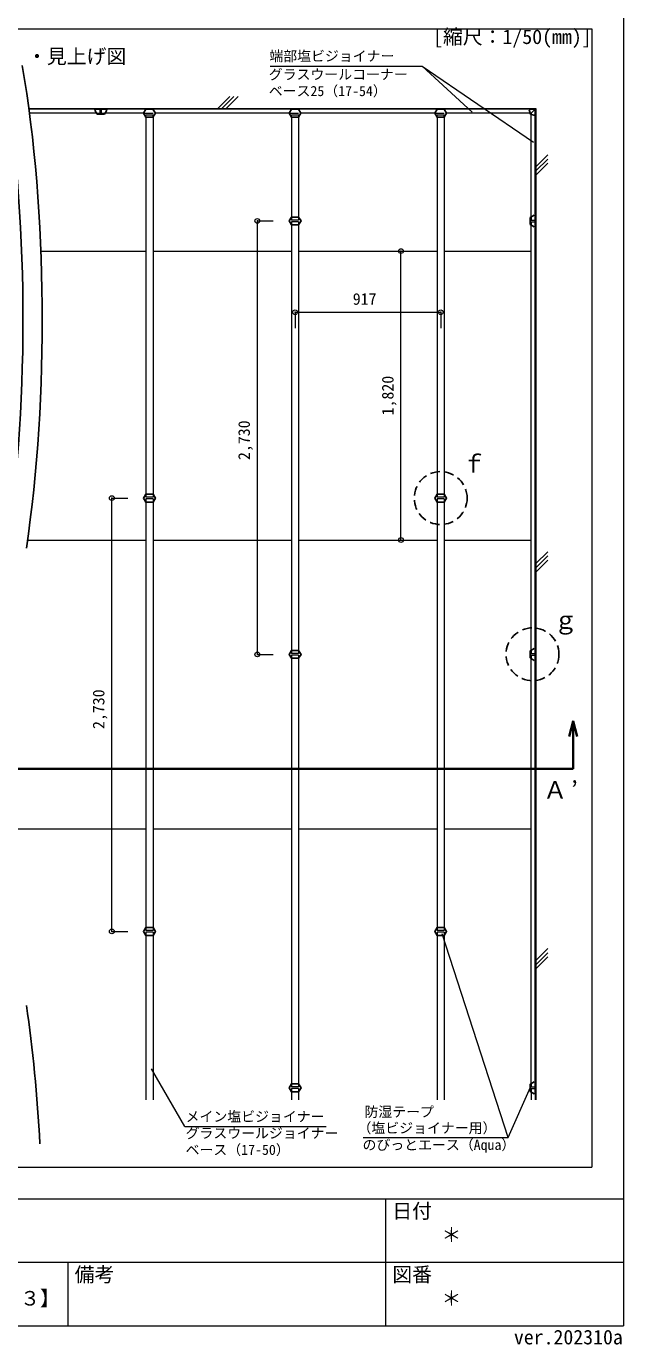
# Model space of a CAD drawing. Units: millimetres on the paper, with parts at other scales. Extents: x -195 to 195, y -135 to 132.
# Drawn here: x 119.8 to 195, y -134.9 to 31.2 of the extents above; entities that cross this region are included whole.
import ezdxf
from ezdxf.enums import TextEntityAlignment as Align

# ---------------------------------------------------------------- set-up
doc = ezdxf.new("R2010")
doc.units = ezdxf.units.MM
doc.header["$PDMODE"] = 32
doc.header["$PDSIZE"] = 0.6
doc.linetypes.add('DASHED1', pattern=[1.8, 1.2, -0.6])
doc.linetypes.add('DOUBLE_CHAIN1', pattern=[8.8, 5, -1, 0.6, -0.6, 0.6, -1])
for name, color, linetype, lineweight in [('8-2_野縁受け', 3, 'DASHED1', 18), ('8-5_寸法', 4, 'Continuous', 9), ('8-6_文字', 7, 'Continuous', 18), ('8-7_-', 6, 'Continuous', 35), ('8-9_躯体他', 4, 'Continuous', 9), ('8-C_ビス・アンカーボルト・強調図形', 2, 'DASHED1', 25), ('8-D_パネル', 4, 'DOUBLE_CHAIN1', 9), ('F-3_野縁', 3, 'Continuous', 18)]:
    doc.layers.add(name, color=color, linetype=linetype, lineweight=lineweight)
doc.layers.add('F-6_文字', color=7, linetype='Continuous')
doc.styles.add('ＭＳ ゴシック', font='')
doc.styles.get('ＭＳ ゴシック').set_extended_font_data('MS Gothic')

msp = doc.modelspace()

# ---------------------------------------------------------------- linework, layer by layer
at = {"layer": '8-2_野縁受け', "linetype": 'Continuous'}
for p, q in [((183.862, 20.771), (120.105, 20.771)), ((128.63, 20.271), (120.171, 20.271)), ((134.532, 20.271), (129.693, 20.271)), ((152.866, 20.271), (136.032, 20.271)), ((171.206, 20.271), (154.366, 20.271)), ((183.224, 20.271), (172.706, 20.271)), ((183.362, 20.271), (183.862, 20.771)), ((183.362, 7.218), (183.362, 20.118)), ((183.862, 7.355), (183.862, 20.771)), ((134.832, 19.771), (134.832, -27.718)), ((135.732, 19.771), (135.732, -27.718)), ((153.172, 19.771), (153.172, 7.193)), ((154.072, 19.771), (154.072, 7.193)), ((171.512, 19.771), (171.512, -27.718)), ((172.412, 19.771), (172.412, -27.718)), ((153.172, 6.193), (153.172, -47.407)), ((154.072, 6.193), (154.072, -47.407)), ((183.362, -47.382), (183.362, 6.155)), ((183.862, -47.245), (183.862, 6.018)), ((134.832, -28.718), (134.832, -82.318)), ((135.732, -28.718), (135.732, -82.318)), ((171.512, -28.718), (171.512, -82.318)), ((172.412, -28.716), (172.412, -82.318)), ((153.172, -48.407), (153.172, -102.237)), ((154.072, -48.407), (154.072, -102.237)), ((183.362, -101.982), (183.362, -48.445)), ((183.862, -101.845), (183.862, -48.582)), ((134.832, -83.318), (134.832, -104.029)), ((135.732, -83.318), (135.732, -104.029)), ((171.512, -83.318), (171.512, -104.029)), ((172.412, -83.318), (172.412, -104.029)), ((153.17, -103.007), (153.17, -104.029)), ((154.072, -103.007), (154.072, -104.029)), ((183.362, -103.045), (183.362, -104.029)), ((183.862, -103.182), (183.862, -104.029))]:
    msp.add_line(p, q, dxfattribs=at)
at = {"layer": '8-2_野縁受け'}
for p, q in [((128.63, 20.271), (129.062, 20.271)), ((129.062, 20.271), (129.062, 20.771)), ((129.262, 20.271), (129.262, 20.771)), ((129.262, 20.271), (129.693, 20.271)), ((134.532, 20.271), (136.032, 20.271)), ((134.832, 19.771), (134.832, 20.071)), ((134.832, 20.071), (135.732, 20.071)), ((135.732, 19.771), (135.732, 20.071)), ((152.872, 20.271), (154.372, 20.271)), ((153.177, 19.771), (153.177, 20.071)), ((153.177, 20.071), (154.077, 20.071)), ((154.077, 19.771), (154.077, 20.071)), ((171.212, 20.271), (172.712, 20.271)), ((171.512, 19.771), (171.512, 20.071)), ((171.512, 20.071), (172.412, 20.071)), ((172.412, 19.771), (172.412, 20.071)), ((183.224, 20.271), (183.362, 20.271)), ((183.362, 20.271), (183.362, 20.118)), ((153.172, 7.193), (153.172, 6.793)), ((154.072, 6.793), (153.172, 6.793)), ((154.072, 7.191), (154.072, 6.793)), ((183.362, 7.218), (183.362, 6.787)), ((183.362, 6.787), (183.862, 6.787)), ((154.072, 6.593), (153.172, 6.593)), ((153.172, 6.593), (153.172, 6.193)), ((154.072, 6.593), (154.072, 6.193)), ((183.362, 6.587), (183.862, 6.587)), ((183.362, 6.587), (183.362, 6.155)), ((134.832, -27.718), (134.832, -28.118)), ((135.732, -28.118), (134.832, -28.118)), ((135.732, -27.719), (135.732, -28.118)), ((171.512, -27.718), (171.512, -28.118)), ((172.412, -28.118), (171.512, -28.118)), ((172.412, -27.719), (172.412, -28.118)), ((135.732, -28.318), (134.832, -28.318)), ((134.832, -28.318), (134.832, -28.718)), ((135.732, -28.318), (135.732, -28.718)), ((172.412, -28.318), (171.512, -28.318)), ((171.512, -28.318), (171.512, -28.718)), ((172.412, -28.318), (172.412, -28.718)), ((153.172, -47.407), (153.172, -47.807)), ((154.072, -47.807), (153.172, -47.807)), ((154.072, -48.007), (153.172, -48.007)), ((153.172, -48.007), (153.172, -48.407)), ((154.072, -47.409), (154.072, -47.807)), ((154.072, -48.007), (154.072, -48.407)), ((183.362, -47.382), (183.362, -47.813)), ((183.362, -47.813), (183.862, -47.813)), ((183.362, -48.013), (183.862, -48.013)), ((183.362, -48.013), (183.362, -48.445)), ((134.832, -82.318), (134.832, -82.718)), ((135.732, -82.718), (134.832, -82.718)), ((135.732, -82.918), (134.832, -82.918)), ((134.832, -82.918), (134.832, -83.318)), ((135.732, -82.319), (135.732, -82.718)), ((135.732, -82.918), (135.732, -83.318)), ((171.512, -82.318), (171.512, -82.718)), ((172.412, -82.718), (171.512, -82.718)), ((172.412, -82.918), (171.512, -82.918)), ((171.512, -82.918), (171.512, -83.318)), ((172.412, -82.319), (172.412, -82.718)), ((172.412, -82.918), (172.412, -83.318)), ((153.172, -102.007), (153.172, -102.407)), ((154.072, -102.407), (153.172, -102.407)), ((154.072, -102.607), (153.172, -102.607)), ((153.172, -102.607), (153.172, -103.007)), ((154.072, -102.009), (154.072, -102.407)), ((154.072, -102.607), (154.072, -103.007)), ((183.362, -101.982), (183.362, -102.413)), ((183.362, -102.413), (183.862, -102.413)), ((183.362, -102.613), (183.862, -102.613)), ((183.362, -102.613), (183.362, -103.045))]:
    msp.add_line(p, q, dxfattribs=at)
at = {"layer": '8-5_寸法'}
for p, q in [((148.87, 6.693), (150.87, 6.693)), ((148.87, -47.907), (148.87, 6.693)), ((166.961, -33.5), (166.961, 2.9)), ((153.622, -4.806), (153.622, -6.806)), ((130.548, -28.218), (132.548, -28.218)), ((130.548, -82.818), (130.548, -28.218)), ((148.87, -47.907), (150.87, -47.907)), ((130.548, -82.818), (132.548, -82.818))]:
    msp.add_line(p, q, dxfattribs=at)
msp.add_lwpolyline([(153.622, -4.806), (171.962, -4.806), (171.962, -6.806)], dxfattribs=at)
at = {"layer": '8-5_寸法', "color": 3}
for p in [(148.87, 6.693), (166.961, 2.9), (153.622, -4.806), (171.962, -4.806), (130.548, -28.218), (166.961, -33.5), (148.87, -47.907), (130.548, -82.818)]:
    msp.add_point(p, dxfattribs=at)
at = {"layer": '8-6_文字'}
for p, q in [((150.484, 26.206), (169.624, 26.206)), ((169.624, 26.206), (175.938, 20.397)), ((169.624, 26.206), (183.633, 16.628)), ((180.471, -108.795), (172.13, -83.1)), ((139.754, -107.41), (135.542, -100.115)), ((180.471, -108.795), (183.255, -102.431)), ((139.754, -107.41), (157.527, -107.41)), ((162.215, -108.795), (180.471, -108.795))]:
    msp.add_line(p, q, dxfattribs=at)
at = {"layer": '8-7_-'}
for p, q in [((188.642, -56.333), (188.124, -58.265)), ((6.172, -62.333), (188.642, -62.333))]:
    msp.add_line(p, q, dxfattribs=at)
msp.add_lwpolyline([(188.642, -62.333), (188.642, -56.333), (189.16, -58.265)], dxfattribs=at)
at = {"layer": '8-9_躯体他'}
for p, q in [((145.387, 22.371), (143.887, 20.871)), ((145.918, 22.371), (144.418, 20.871)), ((146.448, 22.371), (144.948, 20.871)), ((120.092, 20.871), (183.962, 20.871)), ((183.962, 20.871), (183.962, -104.029)), ((185.462, 15.024), (183.962, 13.524)), ((185.462, 15.024), (183.962, 13.524)), ((185.462, 14.494), (183.962, 12.994)), ((185.462, 14.494), (183.962, 12.994)), ((185.462, 13.964), (183.962, 12.464)), ((185.462, 13.964), (183.962, 12.464)), ((185.462, -34.976), (183.962, -36.476)), ((185.462, -35.506), (183.962, -37.006)), ((185.462, -36.036), (183.962, -37.536)), ((185.462, -84.976), (183.962, -86.476)), ((185.462, -85.506), (183.962, -87.006)), ((185.462, -86.036), (183.962, -87.536))]:
    msp.add_line(p, q, dxfattribs=at)
at = {"layer": '8-C_ビス・アンカーボルト・強調図形', "linetype": 'Continuous'}
for p, q in [((128.412, 20.635), (128.493, 20.771)), ((128.712, 20.135), (128.412, 20.635)), ((129.83, 20.771), (128.493, 20.771)), ((129.612, 20.135), (128.712, 20.135)), ((129.912, 20.635), (129.612, 20.135)), ((129.83, 20.771), (129.912, 20.635)), ((134.526, 20.271), (134.826, 20.771)), ((134.826, 19.771), (134.526, 20.271)), ((134.826, 20.771), (135.726, 20.771)), ((135.726, 20.771), (136.026, 20.271)), ((136.026, 20.271), (135.726, 19.771)), ((152.866, 20.271), (153.166, 20.771)), ((153.166, 19.771), (152.866, 20.271)), ((153.166, 20.771), (154.066, 20.771)), ((154.066, 20.771), (154.366, 20.271)), ((154.366, 20.271), (154.066, 19.771)), ((171.206, 20.271), (171.506, 20.771)), ((171.506, 19.771), (171.206, 20.271)), ((171.506, 20.771), (172.406, 20.771)), ((172.406, 20.771), (172.706, 20.271)), ((172.706, 20.271), (172.406, 19.771)), ((183.175, 20.771), (183.115, 20.71)), ((183.256, 20.145), (183.115, 20.71)), ((183.822, 20.003), (183.256, 20.145)), ((183.862, 20.043), (183.822, 20.003)), ((134.826, 19.771), (135.726, 19.771)), ((153.166, 19.771), (154.066, 19.771)), ((171.506, 19.771), (172.406, 19.771)), ((153.17, 7.193), (154.07, 7.193)), ((183.226, 7.137), (183.726, 7.437)), ((183.226, 6.237), (183.226, 7.137)), ((183.726, 7.437), (183.862, 7.355)), ((183.862, 6.018), (183.862, 7.355)), ((153.17, 6.193), (154.07, 6.193)), ((183.726, 5.937), (183.226, 6.237)), ((183.862, 6.018), (183.726, 5.937)), ((134.83, -27.718), (135.73, -27.718)), ((171.51, -27.718), (172.41, -27.718)), ((134.83, -28.718), (135.73, -28.718)), ((171.51, -28.718), (172.41, -28.718)), ((153.17, -47.407), (154.07, -47.407)), ((183.226, -47.463), (183.726, -47.163)), ((183.226, -48.363), (183.226, -47.463)), ((183.726, -47.163), (183.862, -47.245)), ((183.862, -48.582), (183.862, -47.245)), ((153.17, -48.407), (154.07, -48.407)), ((183.726, -48.663), (183.226, -48.363)), ((183.862, -48.582), (183.726, -48.663)), ((134.83, -82.318), (135.73, -82.318)), ((171.51, -82.318), (172.41, -82.318)), ((134.83, -83.318), (135.73, -83.318)), ((171.51, -83.318), (172.41, -83.318)), ((153.17, -102.007), (154.07, -102.007)), ((183.226, -102.063), (183.726, -101.763)), ((183.226, -102.963), (183.226, -102.063)), ((183.726, -103.263), (183.226, -102.963)), ((183.726, -101.763), (183.862, -101.845)), ((183.862, -103.182), (183.862, -101.845)), ((153.17, -103.007), (154.07, -103.007)), ((183.862, -103.182), (183.726, -103.263))]:
    msp.add_line(p, q, dxfattribs=at)
for points in [[(183.175, 20.771), (183.862, 20.771), (183.862, 20.043)], [(153.17, 6.193), (152.87, 6.693), (153.17, 7.193)], [(154.07, 7.193), (154.37, 6.693), (154.07, 6.193)], [(134.83, -28.718), (134.53, -28.218), (134.83, -27.718)], [(135.73, -27.718), (136.03, -28.218), (135.73, -28.718)], [(171.51, -28.718), (171.21, -28.218), (171.51, -27.718)], [(172.41, -27.718), (172.71, -28.218), (172.41, -28.718)], [(153.17, -48.407), (152.87, -47.907), (153.17, -47.407)], [(154.07, -47.407), (154.37, -47.907), (154.07, -48.407)], [(134.83, -83.318), (134.53, -82.818), (134.83, -82.318)], [(135.73, -82.318), (136.03, -82.818), (135.73, -83.318)], [(171.51, -83.318), (171.21, -82.818), (171.51, -82.318)], [(172.41, -82.318), (172.71, -82.818), (172.41, -83.318)], [(153.17, -103.007), (152.87, -102.507), (153.17, -102.007)], [(154.07, -102.007), (154.37, -102.507), (154.07, -103.007)]]:
    msp.add_lwpolyline(points, dxfattribs=at)
at = {"layer": '8-C_ビス・アンカーボルト・強調図形'}
for centre in [(171.962, -28.218), (183.524, -47.898)]:
    msp.add_circle(centre, 3.333, dxfattribs=at)
at = {"layer": '8-C_ビス・アンカーボルト・強調図形', "linetype": 'Continuous'}
for centre, start_param, end_param in [((102.353, -5.733), 4.2224317, 5.2626602), ((104.782, -5.733), 4.2224317, 5.2626602), ((104.782, -120.933), 4.8987423, 5.2023463)]:
    msp.add_ellipse(centre, major_axis=(0, 61.2), ratio=0.277778, start_param=start_param, end_param=end_param, dxfattribs=at)
at = {"layer": '8-D_パネル', "linetype": 'Continuous'}
for p, q in [((121.612, 2.9), (134.832, 2.9)), ((135.732, 2.9), (153.172, 2.9)), ((154.072, 2.9), (171.512, 2.9)), ((172.412, 2.9), (183.362, 2.9)), ((119.931, -33.5), (134.832, -33.5)), ((135.732, -33.5), (153.172, -33.5)), ((154.072, -33.5), (171.512, -33.5)), ((172.412, -33.5), (183.362, -33.5)), ((117.88, -69.9), (134.832, -69.9)), ((135.732, -69.9), (153.172, -69.9)), ((154.072, -69.9), (171.512, -69.9)), ((172.412, -69.9), (183.362, -69.9))]:
    msp.add_line(p, q, dxfattribs=at)
at = {"layer": 'F-3_野縁'}
for p, q in [((195, 132.5), (195, -132.5)), ((2, -112.5), (191, -112.5)), ((-195, -116.5), (195, -116.5)), ((-195, -132.5), (195, -132.5))]:
    msp.add_line(p, q, dxfattribs=at)
at = {"layer": 'F-3_野縁', "color": 7}
for p, q in [((165, -116.5), (165, -132.5)), ((10, -124.5), (195, -124.5)), ((125, -124.5), (125, -132.5)), ((125, -124.5), (125, -132.5))]:
    msp.add_line(p, q, dxfattribs=at)
at = {"layer": 'F-3_野縁'}
msp.add_lwpolyline([(2, 30.912), (191, 30.912), (191, -112.5)], dxfattribs=at)

# ---------------------------------------------------------------- texts
at = {"layer": '8-5_寸法', "style": 'ＭＳ ゴシック'}
msp.add_text('917', height=1.466, dxfattribs=at).set_placement((160.886, -4.306), align=Align.BOTTOM_LEFT)
for s, p in [('1,820', (166.461, -17.8)), ('2,730', (148.37, -23.423)), ('2,730', (130.048, -57.311))]:
    msp.add_text(s, height=1.466, rotation=90, dxfattribs=at).set_placement(p, align=Align.BOTTOM_LEFT)
at = {"layer": '8-6_文字', "style": 'ＭＳ ゴシック'}
for s, height, p in [('・見上げ図', 1.833, (119.863, 25.974)), ('端部塩ビジョイナー', 1.283, (150.383, 26.448)), ('グラスウールコーナー', 1.283, (150.309, 24.134)), ('ベース25（17-54）', 1.283, (150.309, 22.04)), ('ｆ', 2.199, (174.634, -25.661)), ('ｇ', 2.199, (186.196, -45.341)), ('メイン塩ビジョイナー', 1.283, (139.835, -107.163)), ('防湿テープ', 1.283, (162.355, -106.565)), ('グラスウールジョイナー', 1.283, (139.835, -109.257)), ('（塩ビジョイナー用）', 1.283, (161.486, -108.606)), ('ベース（17-50）', 1.283, (139.835, -111.351)), ('のびっとエース（Aqua）', 1.283, (162.117, -110.725))]:
    msp.add_text(s, height=height, dxfattribs=at).set_placement(p, align=Align.BOTTOM_LEFT)
at = {"layer": '8-6_文字', "insert": (184.877, -66.08), "char_height": 2.199, "attachment_point": 7, "style": 'ＭＳ ゴシック'}
msp.add_mtext('\\T1.17;Ａ’', dxfattribs=at)
at = {"layer": 'F-6_文字', "style": 'ＭＳ ゴシック'}
for s, p in [('[縮尺：1/50(mm)]', (171, 28.437)), ('日付', (165.863, -119.5)), ('＊', (172.063, -122.5)), ('備考', (125.863, -127.5)), ('図番', (165.863, -127.5)), ('【Ａ３】', (114, -130.5)), ('＊', (172.063, -130.5)), ('ver.202310a', (181.181, -135.391))]:
    msp.add_text(s, height=1.833, dxfattribs=at).set_placement(p, align=Align.BOTTOM_LEFT)

doc.saveas('drawing.dxf')
